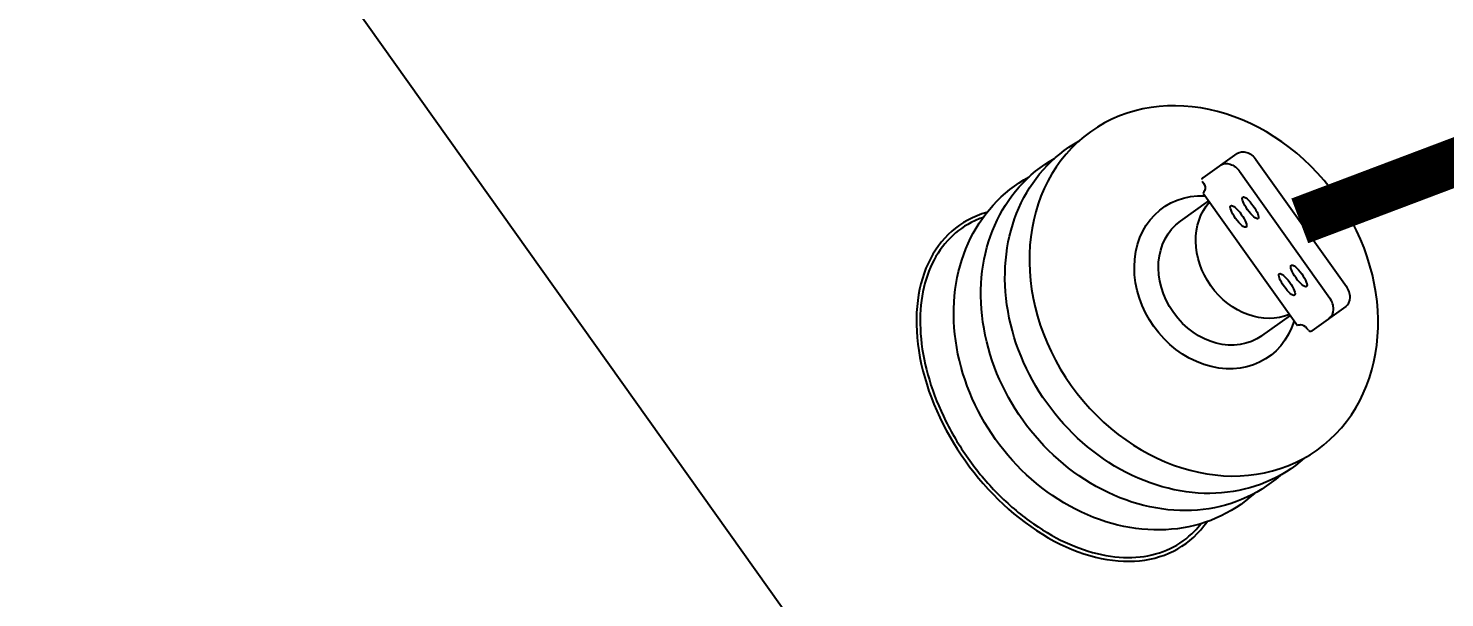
# Model space of a CAD drawing. Header units: feet. Extents: x 2321988 to 2329858, y 6722724 to 6730499.
# Drawn here: x 2326052.872 to 2326055.342, y 6726865.364 to 6726866.356 of the extents above; entities that cross this region are included whole.
import ezdxf

# ---------------------------------------------------------------- set-up
doc = ezdxf.new("R2010")
doc.units = ezdxf.units.FT
doc.header["$MEASUREMENT"] = 0
doc.header["$PDSIZE"] = 5
doc.layers.add('BESS Dimensions', color=3, linetype='Continuous')
doc.layers.add('C-BESS-EQUIPMENT', color=255, linetype='Continuous')
doc.styles.add('TG_DIMS', font='arial.ttf')
doc.dimstyles.new('TG-PROPOSED-ANNO', dxfattribs={"dimtxt": 0.1, "dimasz": 0.1, "dimexe": 0.05, "dimexo": 0.05, "dimgap": 0.02, "dimtad": 0, "dimtih": 1, "dimtoh": 1, "dimdsep": 46, "dimtxsty": 'TG_DIMS', "dimcen": 0, "dimclrd": 256, "dimclre": 256, "dimclrt": 256, "dimaunit": 1, "dimadec": 6, "dimazin": 2, "dimtfac": 1, "dimtofl": 0, "dimtmove": 1, "dimatfit": 3, "dimfxl": 1, "dimtolj": 1, "dimtzin": 0, "dimarcsym": 0})

# ---------------------------------------------------------------- blocks, each defined once
blk = doc.blocks.new('Midpoint Site Plan$0$P1730-01-0001')
at = {"color": 0, "linetype": 'ByBlock', "lineweight": -2}
for p, q in [((0, 35.194), (0, -35.194)), ((20.076, -17.562), (19.198, -17.562)), ((18.29, -18.029), (19.02, -18.029)), ((19.02, -17.826), (19.02, -21.226)), ((19.904, -17.893), (19.904, -21.159)), ((20.329, -17.893), (20.329, -21.159)), ((18.29, -20.971), (19.02, -20.971)), ((20.076, -21.49), (19.198, -21.49))]:
    blk.add_line(p, q, dxfattribs=at)
blk.add_lwpolyline([(6.806, 35.194), (-6.806, 35.194), (-6.806, -35.194), (6.806, -35.194)], close=True, dxfattribs=at)
for centre, start, end in [((19.198, -17.611), 90, 180), ((19.198, -21.441), 180, 270)]:
    blk.add_arc(centre, 0.0491, start, end, dxfattribs=at)
for centre, major_axis, ratio, start_param, end_param in [((14.454, -19.5), (0, 4.086), 0.670598, 6.046109, 9.661854), ((19.65, -21.155), (0, 0.336), 0.755248, 3.141593, 4.725055), ((20.076, -21.155), (0, 0.336), 0.755248, 3.141593, 4.725055)]:
    blk.add_ellipse(centre, major_axis=major_axis, ratio=ratio, start_param=start_param, end_param=end_param, dxfattribs=at)
at = {"color": 0, "linetype": 'ByBlock', "lineweight": -2, "extrusion": (0, 0, -1)}
for centre, major_axis, ratio, start_param, end_param in [((15.898, -19.5), (0, 4.086), 0.833977, 3.038975, 6.385803), ((16.596, -19.5), (0, 4.086), 0.833977, 3.050793, 6.373985), ((17.214, -19.5), (0, 4.086), 0.833977, 3.049307, 6.375471), ((18.155, -19.5), (0, 1.912), 0.833977, 2.568457, 6.856321), ((19.65, -17.898), (0, -0.336), 0.755248, 3.141593, 4.725055), ((20.076, -17.898), (0, -0.336), 0.755248, 3.141593, 4.725055), ((18.29, -19.5), (0, 1.471), 0.833977, 3.141593, 6.283185), ((19.25, -19.5), (0, 1.471), 0.833977, 3.329957, 6.094821)]:
    blk.add_ellipse(centre, major_axis=major_axis, ratio=ratio, start_param=start_param, end_param=end_param, dxfattribs=at)
blk.add_ellipse((17.842, -19.5), major_axis=(0, 4.086), ratio=0.833977, dxfattribs=at)
at = {"color": 0, "linetype": 'ByBlock', "lineweight": -2}
for centre in [(19.338, -18.652), (19.646, -18.652), (19.338, -20.4), (19.646, -20.4)]:
    blk.add_ellipse(centre, major_axis=(0, 0.275), ratio=0.262998, dxfattribs=at)
blk.add_open_spline([(14.969, -15.569), (14.882, -15.543), (14.794, -15.523), (14.497, -15.481), (14.286, -15.488), (13.871, -15.578), (13.666, -15.66), (13.273, -15.896), (13.085, -16.05), (12.739, -16.422), (12.58, -16.64), (12.3, -17.127), (12.18, -17.396), (11.986, -17.97), (11.911, -18.275), (11.814, -18.903), (11.79, -19.226), (11.795, -19.871), (11.824, -20.192), (11.932, -20.817), (12.011, -21.119), (12.214, -21.686), (12.339, -21.95), (12.626, -22.427), (12.788, -22.639), (13.14, -22.998), (13.33, -23.145), (13.726, -23.367), (13.932, -23.442), (14.349, -23.517), (14.56, -23.517), (14.836, -23.467), (14.903, -23.451), (14.969, -23.431)], degree=3, knots=[6.085725, 6.085725, 6.085725, 6.085725, 6.186944, 6.186944, 6.426796, 6.426796, 6.666649, 6.666649, 6.906501, 6.906501, 7.146353, 7.146353, 7.386205, 7.386205, 7.626057, 7.626057, 7.86591, 7.86591, 8.105762, 8.105762, 8.345614, 8.345614, 8.585466, 8.585466, 8.825318, 8.825318, 9.065171, 9.065171, 9.305023, 9.305023, 9.544875, 9.544875, 9.622239, 9.622239, 9.622239, 9.622239], dxfattribs=at)
for points in [[(19.149, -17.611), (19.104, -17.777), (19.02, -17.826)], [(19.149, -21.441), (19.104, -21.275), (19.02, -21.226)]]:
    blk.add_spline(points, degree=3, dxfattribs=at)
blk = doc.blocks.new('*U57')
at = {"layer": 'C-BESS-EQUIPMENT', "const_width": 1}
blk.add_lwpolyline([(275.805, 34.657), (274.082, 34.575), (271.28, 34.249), (267.784, 33.557), (263.983, 32.376), (260.265, 30.585), (257.015, 28.061), (254.623, 24.683), (253.474, 20.329)], dxfattribs=at)
at = {"layer": 'C-BESS-EQUIPMENT', "rotation": 90}
blk.add_blockref('Midpoint Site Plan$0$P1730-01-0001', (234, 0), dxfattribs=at)
blk.add_wipeout([(163.5, -4), (163.5, 4), (304.5, 4), (304.5, -4)]).dxf.layer = 'C-BESS-EQUIPMENT'
blk = doc.blocks.new('*D110')
at = {"layer": 'BESS Dimensions', "lineweight": -2, "transparency": 16777216}
for p, q in [((2325959.3419, 6726878.5788), (2325907.9067, 6726841.9324)), ((2325917.7814, 6726836.6894), (2325957.7158, 6726780.6393)), ((2326007.7221, 6726710.4528), (2325967.7877, 6726766.5029)), ((2326060.8878, 6726736.0536), (2326009.4525, 6726699.4072))]:
    blk.add_line(p, q, dxfattribs=at)
at = {"layer": 'BESS Dimensions', "transparency": 16777216}
for points in [[(2325919.1388, 6726837.6565), (2325916.424, 6726835.7223), (2325911.9788, 6726844.8337)], [(2326009.0794, 6726711.4199), (2326006.3647, 6726709.4857), (2326013.5247, 6726702.3085)]]:
    blk.add_solid(points, dxfattribs=at)
at = {"layer": 'Defpoints', "color": 0, "transparency": 16777216}
for p in [(2325963.414, 6726881.4801), (2326064.9599, 6726738.9549), (2326013.5247, 6726702.3085)]:
    blk.add_point(p, dxfattribs=at)
at = {"layer": 'BESS Dimensions', "transparency": 16777216, "insert": (2325962.7517, 6726773.5711), "char_height": 10, "attachment_point": 5, "style": 'TG_DIMS'}
blk.add_mtext("\\A1;175'", dxfattribs=at)

msp = doc.modelspace()

# ---------------------------------------------------------------- block references
at = {"layer": 'C-BESS-EQUIPMENT', "xscale": 0.08333333333333331, "yscale": 0.08333333333333331, "zscale": 0.08333333333333331, "rotation": 305.4689808292026}
msp.add_blockref('*U57', (2326041.4532, 6726882.2405), dxfattribs=at)

# ---------------------------------------------------------------- next in the draw order: wipeouts: each hides what was drawn before it
msp.add_wipeout([(2326053.8246, 6726863.1532), (2326059.7399, 6726867.3821), (2326060.0602, 6726866.9325), (2326054.1449, 6726862.7035)]).dxf.layer = 'C-BESS-EQUIPMENT'

# ---------------------------------------------------------------- next in the draw order: wipeouts: each hides what was drawn before it
msp.add_wipeout([(2326051.7937, 6726866.0037), (2326057.709, 6726870.2327), (2326058.0293, 6726869.783), (2326052.114, 6726865.554)]).dxf.layer = 'C-BESS-EQUIPMENT'

# ---------------------------------------------------------------- next in the draw order: wipeouts: each hides what was drawn before it
msp.add_wipeout([(2326046.505, 6726866.5331), (2326055.6781, 6726873.0832), (2326055.9984, 6726872.6335), (2326046.8254, 6726866.0835)]).dxf.layer = 'C-BESS-EQUIPMENT'

# ---------------------------------------------------------------- next in the draw order: wipeouts: each hides what was drawn before it
msp.add_wipeout([(2326044.1544, 6726887.5417), (2326077.858, 6726840.2369), (2326077.4083, 6726839.9165), (2326043.7047, 6726887.2214)]).dxf.layer = 'C-BESS-EQUIPMENT'

# ---------------------------------------------------------------- next in the draw order: wipeouts: each hides what was drawn before it
msp.add_wipeout([(2326040.0822, 6726884.6404), (2326073.7858, 6726837.3356), (2326073.3362, 6726837.0152), (2326039.6325, 6726884.3201)]).dxf.layer = 'C-BESS-EQUIPMENT'

# ---------------------------------------------------------------- next in the draw order: wipeouts: each hides what was drawn before it
msp.add_wipeout([(2326036.0101, 6726881.739), (2326069.7137, 6726834.4343), (2326069.264, 6726834.1139), (2326035.5604, 6726881.4188)]).dxf.layer = 'C-BESS-EQUIPMENT'

# ---------------------------------------------------------------- next in the draw order: dimensions: what is measured, and where the dimension line sits
at = {"layer": 'BESS Dimensions'}
dim = msp.add_aligned_dim(p1=(2325963.414, 6726881.4801), p2=(2326064.9599, 6726738.9549), distance=-63.1549, dimstyle='TG-PROPOSED-ANNO', override={"dimscale": 50, "dimpost": "'"}, dxfattribs=at)
dim.commit()
dim.dimension.update_dxf_attribs({"geometry": '*D110', "text_midpoint": (2325962.7517, 6726773.5711)})

doc.saveas('drawing.dxf')
